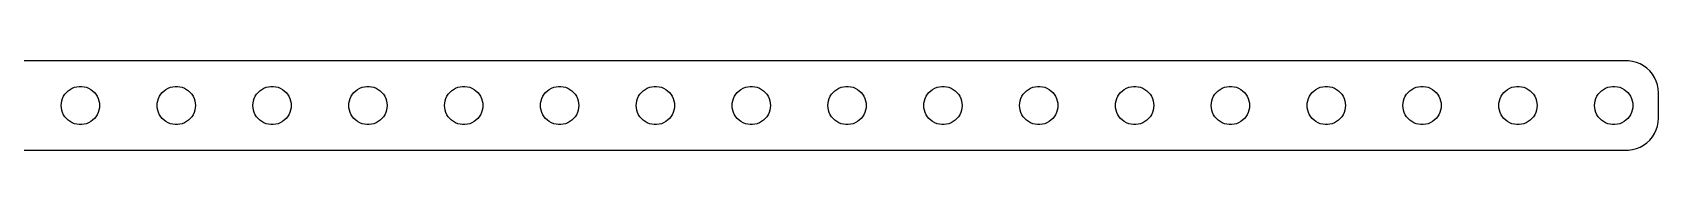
# Model space of a CAD drawing. Header units: metres. Extents: x -127 to 127, y 21 to 27.
# Drawn here: x 0 to 127.2, y 20.5 to 27.5 of the extents above; entities that cross this region are included whole.
import ezdxf

# ---------------------------------------------------------------- set-up
doc = ezdxf.new("R2010")
doc.units = ezdxf.units.M

msp = doc.modelspace()

# ---------------------------------------------------------------- linework, layer by layer
for p, q in [((124.907, 27.4951), (-124.907, 27.4951)), ((125.218, 27.4557), (124.907, 27.4951)), ((125.523, 27.3776), (125.218, 27.4557)), ((125.814, 27.2621), (125.523, 27.3776)), ((126.09, 27.1108), (125.814, 27.2621)), ((126.344, 26.9263), (126.09, 27.1108)), ((126.572, 26.7114), (126.344, 26.9263)), ((3.28647, 25.4266), (3.46892, 25.4734)), ((3.46892, 25.4734), (3.65581, 25.497)), ((3.65581, 25.497), (3.84418, 25.497)), ((3.84418, 25.497), (4.03107, 25.4734)), ((4.03107, 25.4734), (4.21352, 25.4266)), ((10.7865, 25.4266), (10.9689, 25.4734)), ((10.9689, 25.4734), (11.1558, 25.497)), ((11.1558, 25.497), (11.3442, 25.497)), ((11.3442, 25.497), (11.5311, 25.4734)), ((11.5311, 25.4734), (11.7135, 25.4266)), ((18.2865, 25.4266), (18.4689, 25.4734)), ((18.4689, 25.4734), (18.6558, 25.497)), ((18.6558, 25.497), (18.8442, 25.497)), ((18.8442, 25.497), (19.0311, 25.4734)), ((19.0311, 25.4734), (19.2135, 25.4266)), ((25.7865, 25.4266), (25.9689, 25.4734)), ((25.9689, 25.4734), (26.1558, 25.497)), ((26.1558, 25.497), (26.3442, 25.497)), ((26.3442, 25.497), (26.5311, 25.4734)), ((26.5311, 25.4734), (26.7135, 25.4266)), ((33.2865, 25.4266), (33.4689, 25.4734)), ((33.4689, 25.4734), (33.6558, 25.497)), ((33.6558, 25.497), (33.8442, 25.497)), ((33.8442, 25.497), (34.0311, 25.4734)), ((34.0311, 25.4734), (34.2135, 25.4266)), ((40.7865, 25.4266), (40.9689, 25.4734)), ((40.9689, 25.4734), (41.1558, 25.497)), ((41.1558, 25.497), (41.3442, 25.497)), ((41.3442, 25.497), (41.5311, 25.4734)), ((41.5311, 25.4734), (41.7135, 25.4266)), ((48.2865, 25.4266), (48.4689, 25.4734)), ((48.4689, 25.4734), (48.6558, 25.497)), ((48.6558, 25.497), (48.8442, 25.497)), ((48.8442, 25.497), (49.0311, 25.4734)), ((49.0311, 25.4734), (49.2135, 25.4266)), ((55.7865, 25.4266), (55.9689, 25.4734)), ((55.9689, 25.4734), (56.1558, 25.497)), ((56.1558, 25.497), (56.3442, 25.497)), ((56.3442, 25.497), (56.5311, 25.4734)), ((56.5311, 25.4734), (56.7135, 25.4266)), ((63.2865, 25.4266), (63.4689, 25.4734)), ((63.4689, 25.4734), (63.6558, 25.497)), ((63.6558, 25.497), (63.8442, 25.497)), ((63.8442, 25.497), (64.0311, 25.4734)), ((64.0311, 25.4734), (64.2135, 25.4266)), ((70.7865, 25.4266), (70.9689, 25.4734)), ((70.9689, 25.4734), (71.1558, 25.497)), ((71.1558, 25.497), (71.3442, 25.497)), ((71.3442, 25.497), (71.5311, 25.4734)), ((71.5311, 25.4734), (71.7135, 25.4266)), ((78.2865, 25.4266), (78.4689, 25.4734)), ((78.4689, 25.4734), (78.6558, 25.497)), ((78.6558, 25.497), (78.8442, 25.497)), ((78.8442, 25.497), (79.0311, 25.4734)), ((79.0311, 25.4734), (79.2135, 25.4266)), ((85.7865, 25.4266), (85.9689, 25.4734)), ((85.9689, 25.4734), (86.1558, 25.497)), ((86.1558, 25.497), (86.3442, 25.497)), ((86.3442, 25.497), (86.5311, 25.4734)), ((86.5311, 25.4734), (86.7135, 25.4266)), ((93.2865, 25.4266), (93.4689, 25.4734)), ((93.4689, 25.4734), (93.6558, 25.497)), ((93.6558, 25.497), (93.8442, 25.497)), ((93.8442, 25.497), (94.0311, 25.4734)), ((94.0311, 25.4734), (94.2135, 25.4266)), ((100.786, 25.4266), (100.969, 25.4734)), ((100.969, 25.4734), (101.156, 25.497)), ((101.156, 25.497), (101.344, 25.497)), ((101.344, 25.497), (101.531, 25.4734)), ((101.531, 25.4734), (101.714, 25.4266)), ((108.286, 25.4266), (108.469, 25.4734)), ((108.469, 25.4734), (108.656, 25.497)), ((108.656, 25.497), (108.844, 25.497)), ((108.844, 25.497), (109.031, 25.4734)), ((109.031, 25.4734), (109.214, 25.4266)), ((115.786, 25.4266), (115.969, 25.4734)), ((115.969, 25.4734), (116.156, 25.497)), ((116.156, 25.497), (116.344, 25.497)), ((116.344, 25.497), (116.531, 25.4734)), ((116.531, 25.4734), (116.714, 25.4266)), ((123.286, 25.4266), (123.469, 25.4734)), ((123.469, 25.4734), (123.656, 25.497)), ((123.656, 25.497), (123.844, 25.497)), ((123.844, 25.497), (124.031, 25.4734)), ((124.031, 25.4734), (124.214, 25.4266)), ((126.773, 26.4695), (126.572, 26.7114)), ((126.941, 26.2044), (126.773, 26.4695)), ((127.074, 25.9203), (126.941, 26.2044)), ((127.171, 25.6217), (127.074, 25.9203)), ((127.23, 25.3133), (127.171, 25.6217)), ((2.25, 24), (2.26183, 24.188)), ((2.26183, 24.188), (2.29712, 24.373)), ((2.29712, 24.373), (2.35533, 24.5522)), ((2.35533, 24.5522), (2.43553, 24.7226)), ((2.43553, 24.7226), (2.53647, 24.8817)), ((2.53647, 24.8817), (2.65654, 25.0268)), ((2.65654, 25.0268), (2.79385, 25.1558)), ((2.79385, 25.1558), (2.94626, 25.2665)), ((2.94626, 25.2665), (3.11133, 25.3572)), ((3.11133, 25.3572), (3.28647, 25.4266)), ((4.21352, 25.4266), (4.38866, 25.3572)), ((4.38866, 25.3572), (4.55373, 25.2665)), ((4.55373, 25.2665), (4.70613, 25.1558)), ((4.70613, 25.1558), (4.84344, 25.0268)), ((4.84344, 25.0268), (4.96352, 24.8817)), ((4.96352, 24.8817), (5.06445, 24.7226)), ((5.06445, 24.7226), (5.14465, 24.5522)), ((5.14465, 24.5522), (5.20287, 24.373)), ((5.20287, 24.373), (5.23816, 24.188)), ((5.23816, 24.188), (5.25, 24)), ((9.75, 24), (9.76183, 24.188)), ((9.76183, 24.188), (9.79712, 24.373)), ((9.79712, 24.373), (9.85533, 24.5522)), ((9.85533, 24.5522), (9.93553, 24.7226)), ((9.93553, 24.7226), (10.0365, 24.8817)), ((10.0365, 24.8817), (10.1565, 25.0268)), ((10.1565, 25.0268), (10.2939, 25.1558)), ((10.2939, 25.1558), (10.4463, 25.2665)), ((10.4463, 25.2665), (10.6113, 25.3572)), ((10.6113, 25.3572), (10.7865, 25.4266)), ((11.7135, 25.4266), (11.8887, 25.3572)), ((11.8887, 25.3572), (12.0537, 25.2665)), ((12.0537, 25.2665), (12.2061, 25.1558)), ((12.2061, 25.1558), (12.3434, 25.0268)), ((12.3434, 25.0268), (12.4635, 24.8817)), ((12.4635, 24.8817), (12.5645, 24.7226)), ((12.5645, 24.7226), (12.6447, 24.5522)), ((12.6447, 24.5522), (12.7029, 24.373)), ((12.7029, 24.373), (12.7382, 24.188)), ((12.7382, 24.188), (12.75, 24)), ((17.25, 24), (17.2618, 24.188)), ((17.2618, 24.188), (17.2971, 24.373)), ((17.2971, 24.373), (17.3553, 24.5522)), ((17.3553, 24.5522), (17.4355, 24.7226)), ((17.4355, 24.7226), (17.5365, 24.8817)), ((17.5365, 24.8817), (17.6565, 25.0268)), ((17.6565, 25.0268), (17.7939, 25.1558)), ((17.7939, 25.1558), (17.9463, 25.2665)), ((17.9463, 25.2665), (18.1113, 25.3572)), ((18.1113, 25.3572), (18.2865, 25.4266)), ((19.2135, 25.4266), (19.3887, 25.3572)), ((19.3887, 25.3572), (19.5537, 25.2665)), ((19.5537, 25.2665), (19.7061, 25.1558)), ((19.7061, 25.1558), (19.8434, 25.0268)), ((19.8434, 25.0268), (19.9635, 24.8817)), ((19.9635, 24.8817), (20.0645, 24.7226)), ((20.0645, 24.7226), (20.1447, 24.5522)), ((20.1447, 24.5522), (20.2029, 24.373)), ((20.2029, 24.373), (20.2382, 24.188)), ((20.2382, 24.188), (20.25, 24)), ((24.75, 24), (24.7618, 24.188)), ((24.7618, 24.188), (24.7971, 24.373)), ((24.7971, 24.373), (24.8553, 24.5522)), ((24.8553, 24.5522), (24.9355, 24.7226)), ((24.9355, 24.7226), (25.0365, 24.8817)), ((25.0365, 24.8817), (25.1565, 25.0268)), ((25.1565, 25.0268), (25.2939, 25.1558)), ((25.2939, 25.1558), (25.4463, 25.2665)), ((25.4463, 25.2665), (25.6113, 25.3572)), ((25.6113, 25.3572), (25.7865, 25.4266)), ((26.7135, 25.4266), (26.8887, 25.3572)), ((26.8887, 25.3572), (27.0537, 25.2665)), ((27.0537, 25.2665), (27.2061, 25.1558)), ((27.2061, 25.1558), (27.3434, 25.0268)), ((27.3434, 25.0268), (27.4635, 24.8817)), ((27.4635, 24.8817), (27.5645, 24.7226)), ((27.5645, 24.7226), (27.6447, 24.5522)), ((27.6447, 24.5522), (27.7029, 24.373)), ((27.7029, 24.373), (27.7382, 24.188)), ((27.7382, 24.188), (27.75, 24)), ((32.25, 24), (32.2618, 24.188)), ((32.2618, 24.188), (32.2971, 24.373)), ((32.2971, 24.373), (32.3553, 24.5522)), ((32.3553, 24.5522), (32.4355, 24.7226)), ((32.4355, 24.7226), (32.5365, 24.8817)), ((32.5365, 24.8817), (32.6565, 25.0268)), ((32.6565, 25.0268), (32.7939, 25.1558)), ((32.7939, 25.1558), (32.9463, 25.2665)), ((32.9463, 25.2665), (33.1113, 25.3572)), ((33.1113, 25.3572), (33.2865, 25.4266)), ((34.2135, 25.4266), (34.3887, 25.3572)), ((34.3887, 25.3572), (34.5537, 25.2665)), ((34.5537, 25.2665), (34.7061, 25.1558)), ((34.7061, 25.1558), (34.8434, 25.0268)), ((34.8434, 25.0268), (34.9635, 24.8817)), ((34.9635, 24.8817), (35.0645, 24.7226)), ((35.0645, 24.7226), (35.1447, 24.5522)), ((35.1447, 24.5522), (35.2029, 24.373)), ((35.2029, 24.373), (35.2382, 24.188)), ((35.2382, 24.188), (35.25, 24)), ((39.75, 24), (39.7618, 24.188)), ((39.7618, 24.188), (39.7971, 24.373)), ((39.7971, 24.373), (39.8553, 24.5522)), ((39.8553, 24.5522), (39.9355, 24.7226)), ((39.9355, 24.7226), (40.0365, 24.8817)), ((40.0365, 24.8817), (40.1565, 25.0268)), ((40.1565, 25.0268), (40.2939, 25.1558)), ((40.2939, 25.1558), (40.4463, 25.2665)), ((40.4463, 25.2665), (40.6113, 25.3572)), ((40.6113, 25.3572), (40.7865, 25.4266)), ((41.7135, 25.4266), (41.8887, 25.3572)), ((41.8887, 25.3572), (42.0537, 25.2665)), ((42.0537, 25.2665), (42.2061, 25.1558)), ((42.2061, 25.1558), (42.3434, 25.0268)), ((42.3434, 25.0268), (42.4635, 24.8817)), ((42.4635, 24.8817), (42.5645, 24.7226)), ((42.5645, 24.7226), (42.6447, 24.5522)), ((42.6447, 24.5522), (42.7029, 24.373)), ((42.7029, 24.373), (42.7382, 24.188)), ((42.7382, 24.188), (42.75, 24)), ((47.25, 24), (47.2618, 24.188)), ((47.2618, 24.188), (47.2971, 24.373)), ((47.2971, 24.373), (47.3553, 24.5522)), ((47.3553, 24.5522), (47.4355, 24.7226)), ((47.4355, 24.7226), (47.5365, 24.8817)), ((47.5365, 24.8817), (47.6565, 25.0268)), ((47.6565, 25.0268), (47.7939, 25.1558)), ((47.7939, 25.1558), (47.9463, 25.2665)), ((47.9463, 25.2665), (48.1113, 25.3572)), ((48.1113, 25.3572), (48.2865, 25.4266)), ((49.2135, 25.4266), (49.3887, 25.3572)), ((49.3887, 25.3572), (49.5537, 25.2665)), ((49.5537, 25.2665), (49.7061, 25.1558)), ((49.7061, 25.1558), (49.8434, 25.0268)), ((49.8434, 25.0268), (49.9635, 24.8817)), ((49.9635, 24.8817), (50.0645, 24.7226)), ((50.0645, 24.7226), (50.1447, 24.5522)), ((50.1447, 24.5522), (50.2029, 24.373)), ((50.2029, 24.373), (50.2382, 24.188)), ((50.2382, 24.188), (50.25, 24)), ((54.75, 24), (54.7618, 24.188)), ((54.7618, 24.188), (54.7971, 24.373)), ((54.7971, 24.373), (54.8553, 24.5522)), ((54.8553, 24.5522), (54.9355, 24.7226)), ((54.9355, 24.7226), (55.0365, 24.8817)), ((55.0365, 24.8817), (55.1565, 25.0268)), ((55.1565, 25.0268), (55.2939, 25.1558)), ((55.2939, 25.1558), (55.4463, 25.2665)), ((55.4463, 25.2665), (55.6113, 25.3572)), ((55.6113, 25.3572), (55.7865, 25.4266)), ((56.7135, 25.4266), (56.8887, 25.3572)), ((56.8887, 25.3572), (57.0537, 25.2665)), ((57.0537, 25.2665), (57.2061, 25.1558)), ((57.2061, 25.1558), (57.3434, 25.0268)), ((57.3434, 25.0268), (57.4635, 24.8817)), ((57.4635, 24.8817), (57.5645, 24.7226)), ((57.5645, 24.7226), (57.6447, 24.5522)), ((57.6447, 24.5522), (57.7029, 24.373)), ((57.7029, 24.373), (57.7382, 24.188)), ((57.7382, 24.188), (57.75, 24)), ((62.25, 24), (62.2618, 24.188)), ((62.2618, 24.188), (62.2971, 24.373)), ((62.2971, 24.373), (62.3553, 24.5522)), ((62.3553, 24.5522), (62.4355, 24.7226)), ((62.4355, 24.7226), (62.5365, 24.8817)), ((62.5365, 24.8817), (62.6565, 25.0268)), ((62.6565, 25.0268), (62.7939, 25.1558)), ((62.7939, 25.1558), (62.9463, 25.2665)), ((62.9463, 25.2665), (63.1113, 25.3572)), ((63.1113, 25.3572), (63.2865, 25.4266)), ((64.2135, 25.4266), (64.3887, 25.3572)), ((64.3887, 25.3572), (64.5537, 25.2665)), ((64.5537, 25.2665), (64.7061, 25.1558)), ((64.7061, 25.1558), (64.8434, 25.0268)), ((64.8434, 25.0268), (64.9635, 24.8817)), ((64.9635, 24.8817), (65.0645, 24.7226)), ((65.0645, 24.7226), (65.1447, 24.5522)), ((65.1447, 24.5522), (65.2029, 24.373)), ((65.2029, 24.373), (65.2382, 24.188)), ((65.2382, 24.188), (65.25, 24)), ((69.75, 24), (69.7618, 24.188)), ((69.7618, 24.188), (69.7971, 24.373)), ((69.7971, 24.373), (69.8553, 24.5522)), ((69.8553, 24.5522), (69.9355, 24.7226)), ((69.9355, 24.7226), (70.0365, 24.8817)), ((70.0365, 24.8817), (70.1565, 25.0268)), ((70.1565, 25.0268), (70.2939, 25.1558)), ((70.2939, 25.1558), (70.4463, 25.2665)), ((70.4463, 25.2665), (70.6113, 25.3572)), ((70.6113, 25.3572), (70.7865, 25.4266)), ((71.7135, 25.4266), (71.8887, 25.3572)), ((71.8887, 25.3572), (72.0537, 25.2665)), ((72.0537, 25.2665), (72.2061, 25.1558)), ((72.2061, 25.1558), (72.3434, 25.0268)), ((72.3434, 25.0268), (72.4635, 24.8817)), ((72.4635, 24.8817), (72.5645, 24.7226)), ((72.5645, 24.7226), (72.6447, 24.5522)), ((72.6447, 24.5522), (72.7029, 24.373)), ((72.7029, 24.373), (72.7382, 24.188)), ((72.7382, 24.188), (72.75, 24)), ((77.25, 24), (77.2618, 24.188)), ((77.2618, 24.188), (77.2971, 24.373)), ((77.2971, 24.373), (77.3553, 24.5522)), ((77.3553, 24.5522), (77.4355, 24.7226)), ((77.4355, 24.7226), (77.5365, 24.8817)), ((77.5365, 24.8817), (77.6565, 25.0268)), ((77.6565, 25.0268), (77.7939, 25.1558)), ((77.7939, 25.1558), (77.9463, 25.2665)), ((77.9463, 25.2665), (78.1113, 25.3572)), ((78.1113, 25.3572), (78.2865, 25.4266)), ((79.2135, 25.4266), (79.3887, 25.3572)), ((79.3887, 25.3572), (79.5537, 25.2665)), ((79.5537, 25.2665), (79.7061, 25.1558)), ((79.7061, 25.1558), (79.8434, 25.0268)), ((79.8434, 25.0268), (79.9635, 24.8817)), ((79.9635, 24.8817), (80.0645, 24.7226)), ((80.0645, 24.7226), (80.1447, 24.5522)), ((80.1447, 24.5522), (80.2029, 24.373)), ((80.2029, 24.373), (80.2382, 24.188)), ((80.2382, 24.188), (80.25, 24)), ((84.75, 24), (84.7618, 24.188)), ((84.7618, 24.188), (84.7971, 24.373)), ((84.7971, 24.373), (84.8553, 24.5522)), ((84.8553, 24.5522), (84.9355, 24.7226)), ((84.9355, 24.7226), (85.0365, 24.8817)), ((85.0365, 24.8817), (85.1565, 25.0268)), ((85.1565, 25.0268), (85.2939, 25.1558)), ((85.2939, 25.1558), (85.4463, 25.2665)), ((85.4463, 25.2665), (85.6113, 25.3572)), ((85.6113, 25.3572), (85.7865, 25.4266)), ((86.7135, 25.4266), (86.8887, 25.3572)), ((86.8887, 25.3572), (87.0537, 25.2665)), ((87.0537, 25.2665), (87.2061, 25.1558)), ((87.2061, 25.1558), (87.3434, 25.0268)), ((87.3434, 25.0268), (87.4635, 24.8817)), ((87.4635, 24.8817), (87.5645, 24.7226)), ((87.5645, 24.7226), (87.6447, 24.5522)), ((87.6447, 24.5522), (87.7029, 24.373)), ((87.7029, 24.373), (87.7382, 24.188)), ((87.7382, 24.188), (87.75, 24)), ((92.25, 24), (92.2618, 24.188)), ((92.2618, 24.188), (92.2971, 24.373)), ((92.2971, 24.373), (92.3553, 24.5522)), ((92.3553, 24.5522), (92.4355, 24.7226)), ((92.4355, 24.7226), (92.5365, 24.8817)), ((92.5365, 24.8817), (92.6565, 25.0268)), ((92.6565, 25.0268), (92.7939, 25.1558)), ((92.7939, 25.1558), (92.9463, 25.2665)), ((92.9463, 25.2665), (93.1113, 25.3572)), ((93.1113, 25.3572), (93.2865, 25.4266)), ((94.2135, 25.4266), (94.3887, 25.3572)), ((94.3887, 25.3572), (94.5537, 25.2665)), ((94.5537, 25.2665), (94.7061, 25.1558)), ((94.7061, 25.1558), (94.8434, 25.0268)), ((94.8434, 25.0268), (94.9635, 24.8817)), ((94.9635, 24.8817), (95.0645, 24.7226)), ((95.0645, 24.7226), (95.1447, 24.5522)), ((95.1447, 24.5522), (95.2029, 24.373)), ((95.2029, 24.373), (95.2382, 24.188)), ((95.2382, 24.188), (95.25, 24)), ((99.75, 24), (99.7618, 24.188)), ((99.7618, 24.188), (99.7971, 24.373)), ((99.7971, 24.373), (99.8553, 24.5522)), ((99.8553, 24.5522), (99.9355, 24.7226)), ((99.9355, 24.7226), (100.036, 24.8817)), ((100.036, 24.8817), (100.157, 25.0268)), ((100.157, 25.0268), (100.294, 25.1558)), ((100.294, 25.1558), (100.446, 25.2665)), ((100.446, 25.2665), (100.611, 25.3572)), ((100.611, 25.3572), (100.786, 25.4266)), ((101.714, 25.4266), (101.889, 25.3572)), ((101.889, 25.3572), (102.054, 25.2665)), ((102.054, 25.2665), (102.206, 25.1558)), ((102.206, 25.1558), (102.343, 25.0268)), ((102.343, 25.0268), (102.464, 24.8817)), ((102.464, 24.8817), (102.564, 24.7226)), ((102.564, 24.7226), (102.645, 24.5522)), ((102.645, 24.5522), (102.703, 24.373)), ((102.703, 24.373), (102.738, 24.188)), ((102.738, 24.188), (102.75, 24)), ((107.25, 24), (107.262, 24.188)), ((107.262, 24.188), (107.297, 24.373)), ((107.297, 24.373), (107.355, 24.5522)), ((107.355, 24.5522), (107.436, 24.7226)), ((107.436, 24.7226), (107.536, 24.8817)), ((107.536, 24.8817), (107.657, 25.0268)), ((107.657, 25.0268), (107.794, 25.1558)), ((107.794, 25.1558), (107.946, 25.2665)), ((107.946, 25.2665), (108.111, 25.3572)), ((108.111, 25.3572), (108.286, 25.4266)), ((109.214, 25.4266), (109.389, 25.3572)), ((109.389, 25.3572), (109.554, 25.2665)), ((109.554, 25.2665), (109.706, 25.1558)), ((109.706, 25.1558), (109.843, 25.0268)), ((109.843, 25.0268), (109.964, 24.8817)), ((109.964, 24.8817), (110.064, 24.7226)), ((110.064, 24.7226), (110.145, 24.5522)), ((110.145, 24.5522), (110.203, 24.373)), ((110.203, 24.373), (110.238, 24.188)), ((110.238, 24.188), (110.25, 24)), ((114.75, 24), (114.762, 24.188)), ((114.762, 24.188), (114.797, 24.373)), ((114.797, 24.373), (114.855, 24.5522)), ((114.855, 24.5522), (114.936, 24.7226)), ((114.936, 24.7226), (115.036, 24.8817)), ((115.036, 24.8817), (115.157, 25.0268)), ((115.157, 25.0268), (115.294, 25.1558)), ((115.294, 25.1558), (115.446, 25.2665)), ((115.446, 25.2665), (115.611, 25.3572)), ((115.611, 25.3572), (115.786, 25.4266)), ((116.714, 25.4266), (116.889, 25.3572)), ((116.889, 25.3572), (117.054, 25.2665)), ((117.054, 25.2665), (117.206, 25.1558)), ((117.206, 25.1558), (117.343, 25.0268)), ((117.343, 25.0268), (117.464, 24.8817)), ((117.464, 24.8817), (117.564, 24.7226)), ((117.564, 24.7226), (117.645, 24.5522)), ((117.645, 24.5522), (117.703, 24.373)), ((117.703, 24.373), (117.738, 24.188)), ((117.738, 24.188), (117.75, 24)), ((122.25, 24), (122.262, 24.188)), ((122.262, 24.188), (122.297, 24.373)), ((122.297, 24.373), (122.355, 24.5522)), ((122.355, 24.5522), (122.436, 24.7226)), ((122.436, 24.7226), (122.536, 24.8817)), ((122.536, 24.8817), (122.657, 25.0268)), ((122.657, 25.0268), (122.794, 25.1558)), ((122.794, 25.1558), (122.946, 25.2665)), ((122.946, 25.2665), (123.111, 25.3572)), ((123.111, 25.3572), (123.286, 25.4266)), ((124.214, 25.4266), (124.389, 25.3572)), ((124.389, 25.3572), (124.554, 25.2665)), ((124.554, 25.2665), (124.706, 25.1558)), ((124.706, 25.1558), (124.843, 25.0268)), ((124.843, 25.0268), (124.964, 24.8817)), ((124.964, 24.8817), (125.064, 24.7226)), ((125.064, 24.7226), (125.145, 24.5522)), ((125.145, 24.5522), (125.203, 24.373)), ((125.203, 24.373), (125.238, 24.188)), ((125.238, 24.188), (125.25, 24)), ((127.25, 25), (127.23, 25.3133)), ((127.25, 23), (127.25, 25)), ((2.26183, 23.812), (2.25, 24)), ((2.29712, 23.627), (2.26183, 23.812)), ((2.35533, 23.4478), (2.29712, 23.627)), ((2.43553, 23.2774), (2.35533, 23.4478)), ((2.53647, 23.1183), (2.43553, 23.2774)), ((2.65654, 22.9732), (2.53647, 23.1183)), ((2.79385, 22.8442), (2.65654, 22.9732)), ((4.84344, 22.9732), (4.70613, 22.8442)), ((4.96352, 23.1183), (4.84344, 22.9732)), ((5.06445, 23.2774), (4.96352, 23.1183)), ((5.14465, 23.4478), (5.06445, 23.2774)), ((5.20287, 23.627), (5.14465, 23.4478)), ((5.23816, 23.812), (5.20287, 23.627)), ((5.25, 24), (5.23816, 23.812)), ((9.76183, 23.812), (9.75, 24)), ((9.79712, 23.627), (9.76183, 23.812)), ((9.85533, 23.4478), (9.79712, 23.627)), ((9.93553, 23.2774), (9.85533, 23.4478)), ((10.0365, 23.1183), (9.93553, 23.2774)), ((10.1565, 22.9732), (10.0365, 23.1183)), ((10.2939, 22.8442), (10.1565, 22.9732)), ((12.3434, 22.9732), (12.2061, 22.8442)), ((12.4635, 23.1183), (12.3434, 22.9732)), ((12.5645, 23.2774), (12.4635, 23.1183)), ((12.6447, 23.4478), (12.5645, 23.2774)), ((12.7029, 23.627), (12.6447, 23.4478)), ((12.7382, 23.812), (12.7029, 23.627)), ((12.75, 24), (12.7382, 23.812)), ((17.2618, 23.812), (17.25, 24)), ((17.2971, 23.627), (17.2618, 23.812)), ((17.3553, 23.4478), (17.2971, 23.627)), ((17.4355, 23.2774), (17.3553, 23.4478)), ((17.5365, 23.1183), (17.4355, 23.2774)), ((17.6565, 22.9732), (17.5365, 23.1183)), ((17.7939, 22.8442), (17.6565, 22.9732)), ((19.8434, 22.9732), (19.7061, 22.8442)), ((19.9635, 23.1183), (19.8434, 22.9732)), ((20.0645, 23.2774), (19.9635, 23.1183)), ((20.1447, 23.4478), (20.0645, 23.2774)), ((20.2029, 23.627), (20.1447, 23.4478)), ((20.2382, 23.812), (20.2029, 23.627)), ((20.25, 24), (20.2382, 23.812)), ((24.7618, 23.812), (24.75, 24)), ((24.7971, 23.627), (24.7618, 23.812)), ((24.8553, 23.4478), (24.7971, 23.627)), ((24.9355, 23.2774), (24.8553, 23.4478)), ((25.0365, 23.1183), (24.9355, 23.2774)), ((25.1565, 22.9732), (25.0365, 23.1183)), ((25.2939, 22.8442), (25.1565, 22.9732)), ((27.3434, 22.9732), (27.2061, 22.8442)), ((27.4635, 23.1183), (27.3434, 22.9732)), ((27.5645, 23.2774), (27.4635, 23.1183)), ((27.6447, 23.4478), (27.5645, 23.2774)), ((27.7029, 23.627), (27.6447, 23.4478)), ((27.7382, 23.812), (27.7029, 23.627)), ((27.75, 24), (27.7382, 23.812)), ((32.2618, 23.812), (32.25, 24)), ((32.2971, 23.627), (32.2618, 23.812)), ((32.3553, 23.4478), (32.2971, 23.627)), ((32.4355, 23.2774), (32.3553, 23.4478)), ((32.5365, 23.1183), (32.4355, 23.2774)), ((32.6565, 22.9732), (32.5365, 23.1183)), ((32.7939, 22.8442), (32.6565, 22.9732)), ((34.8434, 22.9732), (34.7061, 22.8442)), ((34.9635, 23.1183), (34.8434, 22.9732)), ((35.0645, 23.2774), (34.9635, 23.1183)), ((35.1447, 23.4478), (35.0645, 23.2774)), ((35.2029, 23.627), (35.1447, 23.4478)), ((35.2382, 23.812), (35.2029, 23.627)), ((35.25, 24), (35.2382, 23.812)), ((39.7618, 23.812), (39.75, 24)), ((39.7971, 23.627), (39.7618, 23.812)), ((39.8553, 23.4478), (39.7971, 23.627)), ((39.9355, 23.2774), (39.8553, 23.4478)), ((40.0365, 23.1183), (39.9355, 23.2774)), ((40.1565, 22.9732), (40.0365, 23.1183)), ((40.2939, 22.8442), (40.1565, 22.9732)), ((42.3434, 22.9732), (42.2061, 22.8442)), ((42.4635, 23.1183), (42.3434, 22.9732)), ((42.5645, 23.2774), (42.4635, 23.1183)), ((42.6447, 23.4478), (42.5645, 23.2774)), ((42.7029, 23.627), (42.6447, 23.4478)), ((42.7382, 23.812), (42.7029, 23.627)), ((42.75, 24), (42.7382, 23.812)), ((47.2618, 23.812), (47.25, 24)), ((47.2971, 23.627), (47.2618, 23.812)), ((47.3553, 23.4478), (47.2971, 23.627)), ((47.4355, 23.2774), (47.3553, 23.4478)), ((47.5365, 23.1183), (47.4355, 23.2774)), ((47.6565, 22.9732), (47.5365, 23.1183)), ((47.7939, 22.8442), (47.6565, 22.9732)), ((49.8434, 22.9732), (49.7061, 22.8442)), ((49.9635, 23.1183), (49.8434, 22.9732)), ((50.0645, 23.2774), (49.9635, 23.1183)), ((50.1447, 23.4478), (50.0645, 23.2774)), ((50.2029, 23.627), (50.1447, 23.4478)), ((50.2382, 23.812), (50.2029, 23.627)), ((50.25, 24), (50.2382, 23.812)), ((54.7618, 23.812), (54.75, 24)), ((54.7971, 23.627), (54.7618, 23.812)), ((54.8553, 23.4478), (54.7971, 23.627)), ((54.9355, 23.2774), (54.8553, 23.4478)), ((55.0365, 23.1183), (54.9355, 23.2774)), ((55.1565, 22.9732), (55.0365, 23.1183)), ((55.2939, 22.8442), (55.1565, 22.9732)), ((57.3434, 22.9732), (57.2061, 22.8442)), ((57.4635, 23.1183), (57.3434, 22.9732)), ((57.5645, 23.2774), (57.4635, 23.1183)), ((57.6447, 23.4478), (57.5645, 23.2774)), ((57.7029, 23.627), (57.6447, 23.4478)), ((57.7382, 23.812), (57.7029, 23.627)), ((57.75, 24), (57.7382, 23.812)), ((62.2618, 23.812), (62.25, 24)), ((62.2971, 23.627), (62.2618, 23.812)), ((62.3553, 23.4478), (62.2971, 23.627)), ((62.4355, 23.2774), (62.3553, 23.4478)), ((62.5365, 23.1183), (62.4355, 23.2774)), ((62.6565, 22.9732), (62.5365, 23.1183)), ((62.7939, 22.8442), (62.6565, 22.9732)), ((64.8434, 22.9732), (64.7061, 22.8442)), ((64.9635, 23.1183), (64.8434, 22.9732)), ((65.0645, 23.2774), (64.9635, 23.1183)), ((65.1447, 23.4478), (65.0645, 23.2774)), ((65.2029, 23.627), (65.1447, 23.4478)), ((65.2382, 23.812), (65.2029, 23.627)), ((65.25, 24), (65.2382, 23.812)), ((69.7618, 23.812), (69.75, 24)), ((69.7971, 23.627), (69.7618, 23.812)), ((69.8553, 23.4478), (69.7971, 23.627)), ((69.9355, 23.2774), (69.8553, 23.4478)), ((70.0365, 23.1183), (69.9355, 23.2774)), ((70.1565, 22.9732), (70.0365, 23.1183)), ((70.2939, 22.8442), (70.1565, 22.9732)), ((72.3434, 22.9732), (72.2061, 22.8442)), ((72.4635, 23.1183), (72.3434, 22.9732)), ((72.5645, 23.2774), (72.4635, 23.1183)), ((72.6447, 23.4478), (72.5645, 23.2774)), ((72.7029, 23.627), (72.6447, 23.4478)), ((72.7382, 23.812), (72.7029, 23.627)), ((72.75, 24), (72.7382, 23.812)), ((77.2618, 23.812), (77.25, 24)), ((77.2971, 23.627), (77.2618, 23.812)), ((77.3553, 23.4478), (77.2971, 23.627)), ((77.4355, 23.2774), (77.3553, 23.4478)), ((77.5365, 23.1183), (77.4355, 23.2774)), ((77.6565, 22.9732), (77.5365, 23.1183)), ((77.7939, 22.8442), (77.6565, 22.9732)), ((79.8434, 22.9732), (79.7061, 22.8442)), ((79.9635, 23.1183), (79.8434, 22.9732)), ((80.0645, 23.2774), (79.9635, 23.1183)), ((80.1447, 23.4478), (80.0645, 23.2774)), ((80.2029, 23.627), (80.1447, 23.4478)), ((80.2382, 23.812), (80.2029, 23.627)), ((80.25, 24), (80.2382, 23.812)), ((84.7618, 23.812), (84.75, 24)), ((84.7971, 23.627), (84.7618, 23.812)), ((84.8553, 23.4478), (84.7971, 23.627)), ((84.9355, 23.2774), (84.8553, 23.4478)), ((85.0365, 23.1183), (84.9355, 23.2774)), ((85.1565, 22.9732), (85.0365, 23.1183)), ((85.2939, 22.8442), (85.1565, 22.9732)), ((87.3434, 22.9732), (87.2061, 22.8442)), ((87.4635, 23.1183), (87.3434, 22.9732)), ((87.5645, 23.2774), (87.4635, 23.1183)), ((87.6447, 23.4478), (87.5645, 23.2774)), ((87.7029, 23.627), (87.6447, 23.4478)), ((87.7382, 23.812), (87.7029, 23.627)), ((87.75, 24), (87.7382, 23.812)), ((92.2618, 23.812), (92.25, 24)), ((92.2971, 23.627), (92.2618, 23.812)), ((92.3553, 23.4478), (92.2971, 23.627)), ((92.4355, 23.2774), (92.3553, 23.4478)), ((92.5365, 23.1183), (92.4355, 23.2774)), ((92.6565, 22.9732), (92.5365, 23.1183)), ((92.7939, 22.8442), (92.6565, 22.9732)), ((94.8434, 22.9732), (94.7061, 22.8442)), ((94.9635, 23.1183), (94.8434, 22.9732)), ((95.0645, 23.2774), (94.9635, 23.1183)), ((95.1447, 23.4478), (95.0645, 23.2774)), ((95.2029, 23.627), (95.1447, 23.4478)), ((95.2382, 23.812), (95.2029, 23.627)), ((95.25, 24), (95.2382, 23.812)), ((99.7618, 23.812), (99.75, 24)), ((99.7971, 23.627), (99.7618, 23.812)), ((99.8553, 23.4478), (99.7971, 23.627)), ((99.9355, 23.2774), (99.8553, 23.4478)), ((100.036, 23.1183), (99.9355, 23.2774)), ((100.157, 22.9732), (100.036, 23.1183)), ((100.294, 22.8442), (100.157, 22.9732)), ((102.343, 22.9732), (102.206, 22.8442)), ((102.464, 23.1183), (102.343, 22.9732)), ((102.564, 23.2774), (102.464, 23.1183)), ((102.645, 23.4478), (102.564, 23.2774)), ((102.703, 23.627), (102.645, 23.4478)), ((102.738, 23.812), (102.703, 23.627)), ((102.75, 24), (102.738, 23.812)), ((107.262, 23.812), (107.25, 24)), ((107.297, 23.627), (107.262, 23.812)), ((107.355, 23.4478), (107.297, 23.627)), ((107.436, 23.2774), (107.355, 23.4478)), ((107.536, 23.1183), (107.436, 23.2774)), ((107.657, 22.9732), (107.536, 23.1183)), ((107.794, 22.8442), (107.657, 22.9732)), ((109.843, 22.9732), (109.706, 22.8442)), ((109.964, 23.1183), (109.843, 22.9732)), ((110.064, 23.2774), (109.964, 23.1183)), ((110.145, 23.4478), (110.064, 23.2774)), ((110.203, 23.627), (110.145, 23.4478)), ((110.238, 23.812), (110.203, 23.627)), ((110.25, 24), (110.238, 23.812)), ((114.762, 23.812), (114.75, 24)), ((114.797, 23.627), (114.762, 23.812)), ((114.855, 23.4478), (114.797, 23.627)), ((114.936, 23.2774), (114.855, 23.4478)), ((115.036, 23.1183), (114.936, 23.2774)), ((115.157, 22.9732), (115.036, 23.1183)), ((115.294, 22.8442), (115.157, 22.9732)), ((117.343, 22.9732), (117.206, 22.8442)), ((117.464, 23.1183), (117.343, 22.9732)), ((117.564, 23.2774), (117.464, 23.1183)), ((117.645, 23.4478), (117.564, 23.2774)), ((117.703, 23.627), (117.645, 23.4478)), ((117.738, 23.812), (117.703, 23.627)), ((117.75, 24), (117.738, 23.812)), ((122.262, 23.812), (122.25, 24)), ((122.297, 23.627), (122.262, 23.812)), ((122.355, 23.4478), (122.297, 23.627)), ((122.436, 23.2774), (122.355, 23.4478)), ((122.536, 23.1183), (122.436, 23.2774)), ((122.657, 22.9732), (122.536, 23.1183)), ((122.794, 22.8442), (122.657, 22.9732)), ((124.843, 22.9732), (124.706, 22.8442)), ((124.964, 23.1183), (124.843, 22.9732)), ((125.064, 23.2774), (124.964, 23.1183)), ((125.145, 23.4478), (125.064, 23.2774)), ((125.203, 23.627), (125.145, 23.4478)), ((125.238, 23.812), (125.203, 23.627)), ((125.25, 24), (125.238, 23.812)), ((127.23, 22.6867), (127.25, 23)), ((2.94626, 22.7335), (2.79385, 22.8442)), ((3.11133, 22.6428), (2.94626, 22.7335)), ((3.28647, 22.5734), (3.11133, 22.6428)), ((3.46892, 22.5266), (3.28647, 22.5734)), ((3.65581, 22.503), (3.46892, 22.5266)), ((3.84418, 22.503), (3.65581, 22.503)), ((4.03107, 22.5266), (3.84418, 22.503)), ((4.21352, 22.5734), (4.03107, 22.5266)), ((4.38866, 22.6428), (4.21352, 22.5734)), ((4.55373, 22.7335), (4.38866, 22.6428)), ((4.70613, 22.8442), (4.55373, 22.7335)), ((10.4463, 22.7335), (10.2939, 22.8442)), ((10.6113, 22.6428), (10.4463, 22.7335)), ((10.7865, 22.5734), (10.6113, 22.6428)), ((10.9689, 22.5266), (10.7865, 22.5734)), ((11.1558, 22.503), (10.9689, 22.5266)), ((11.3442, 22.503), (11.1558, 22.503)), ((11.5311, 22.5266), (11.3442, 22.503)), ((11.7135, 22.5734), (11.5311, 22.5266)), ((11.8887, 22.6428), (11.7135, 22.5734)), ((12.0537, 22.7335), (11.8887, 22.6428)), ((12.2061, 22.8442), (12.0537, 22.7335)), ((17.9463, 22.7335), (17.7939, 22.8442)), ((18.1113, 22.6428), (17.9463, 22.7335)), ((18.2865, 22.5734), (18.1113, 22.6428)), ((18.4689, 22.5266), (18.2865, 22.5734)), ((18.6558, 22.503), (18.4689, 22.5266)), ((18.8442, 22.503), (18.6558, 22.503)), ((19.0311, 22.5266), (18.8442, 22.503)), ((19.2135, 22.5734), (19.0311, 22.5266)), ((19.3887, 22.6428), (19.2135, 22.5734)), ((19.5537, 22.7335), (19.3887, 22.6428)), ((19.7061, 22.8442), (19.5537, 22.7335)), ((25.4463, 22.7335), (25.2939, 22.8442)), ((25.6113, 22.6428), (25.4463, 22.7335)), ((25.7865, 22.5734), (25.6113, 22.6428)), ((25.9689, 22.5266), (25.7865, 22.5734)), ((26.1558, 22.503), (25.9689, 22.5266)), ((26.3442, 22.503), (26.1558, 22.503)), ((26.5311, 22.5266), (26.3442, 22.503)), ((26.7135, 22.5734), (26.5311, 22.5266)), ((26.8887, 22.6428), (26.7135, 22.5734)), ((27.0537, 22.7335), (26.8887, 22.6428)), ((27.2061, 22.8442), (27.0537, 22.7335)), ((32.9463, 22.7335), (32.7939, 22.8442)), ((33.1113, 22.6428), (32.9463, 22.7335)), ((33.2865, 22.5734), (33.1113, 22.6428)), ((33.4689, 22.5266), (33.2865, 22.5734)), ((33.6558, 22.503), (33.4689, 22.5266)), ((33.8442, 22.503), (33.6558, 22.503)), ((34.0311, 22.5266), (33.8442, 22.503)), ((34.2135, 22.5734), (34.0311, 22.5266)), ((34.3887, 22.6428), (34.2135, 22.5734)), ((34.5537, 22.7335), (34.3887, 22.6428)), ((34.7061, 22.8442), (34.5537, 22.7335)), ((40.4463, 22.7335), (40.2939, 22.8442)), ((40.6113, 22.6428), (40.4463, 22.7335)), ((40.7865, 22.5734), (40.6113, 22.6428)), ((40.9689, 22.5266), (40.7865, 22.5734)), ((41.1558, 22.503), (40.9689, 22.5266)), ((41.3442, 22.503), (41.1558, 22.503)), ((41.5311, 22.5266), (41.3442, 22.503)), ((41.7135, 22.5734), (41.5311, 22.5266)), ((41.8887, 22.6428), (41.7135, 22.5734)), ((42.0537, 22.7335), (41.8887, 22.6428)), ((42.2061, 22.8442), (42.0537, 22.7335)), ((47.9463, 22.7335), (47.7939, 22.8442)), ((48.1113, 22.6428), (47.9463, 22.7335)), ((48.2865, 22.5734), (48.1113, 22.6428)), ((48.4689, 22.5266), (48.2865, 22.5734)), ((48.6558, 22.503), (48.4689, 22.5266)), ((48.8442, 22.503), (48.6558, 22.503)), ((49.0311, 22.5266), (48.8442, 22.503)), ((49.2135, 22.5734), (49.0311, 22.5266)), ((49.3887, 22.6428), (49.2135, 22.5734)), ((49.5537, 22.7335), (49.3887, 22.6428)), ((49.7061, 22.8442), (49.5537, 22.7335)), ((55.4463, 22.7335), (55.2939, 22.8442)), ((55.6113, 22.6428), (55.4463, 22.7335)), ((55.7865, 22.5734), (55.6113, 22.6428)), ((55.9689, 22.5266), (55.7865, 22.5734)), ((56.1558, 22.503), (55.9689, 22.5266)), ((56.3442, 22.503), (56.1558, 22.503)), ((56.5311, 22.5266), (56.3442, 22.503)), ((56.7135, 22.5734), (56.5311, 22.5266)), ((56.8887, 22.6428), (56.7135, 22.5734)), ((57.0537, 22.7335), (56.8887, 22.6428)), ((57.2061, 22.8442), (57.0537, 22.7335)), ((62.9463, 22.7335), (62.7939, 22.8442)), ((63.1113, 22.6428), (62.9463, 22.7335)), ((63.2865, 22.5734), (63.1113, 22.6428)), ((63.4689, 22.5266), (63.2865, 22.5734)), ((63.6558, 22.503), (63.4689, 22.5266)), ((63.8442, 22.503), (63.6558, 22.503)), ((64.0311, 22.5266), (63.8442, 22.503)), ((64.2135, 22.5734), (64.0311, 22.5266)), ((64.3887, 22.6428), (64.2135, 22.5734)), ((64.5537, 22.7335), (64.3887, 22.6428)), ((64.7061, 22.8442), (64.5537, 22.7335)), ((70.4463, 22.7335), (70.2939, 22.8442)), ((70.6113, 22.6428), (70.4463, 22.7335)), ((70.7865, 22.5734), (70.6113, 22.6428)), ((70.9689, 22.5266), (70.7865, 22.5734)), ((71.1558, 22.503), (70.9689, 22.5266)), ((71.3442, 22.503), (71.1558, 22.503)), ((71.5311, 22.5266), (71.3442, 22.503)), ((71.7135, 22.5734), (71.5311, 22.5266)), ((71.8887, 22.6428), (71.7135, 22.5734)), ((72.0537, 22.7335), (71.8887, 22.6428)), ((72.2061, 22.8442), (72.0537, 22.7335)), ((77.9463, 22.7335), (77.7939, 22.8442)), ((78.1113, 22.6428), (77.9463, 22.7335)), ((78.2865, 22.5734), (78.1113, 22.6428)), ((78.4689, 22.5266), (78.2865, 22.5734)), ((78.6558, 22.503), (78.4689, 22.5266)), ((78.8442, 22.503), (78.6558, 22.503)), ((79.0311, 22.5266), (78.8442, 22.503)), ((79.2135, 22.5734), (79.0311, 22.5266)), ((79.3887, 22.6428), (79.2135, 22.5734)), ((79.5537, 22.7335), (79.3887, 22.6428)), ((79.7061, 22.8442), (79.5537, 22.7335)), ((85.4463, 22.7335), (85.2939, 22.8442)), ((85.6113, 22.6428), (85.4463, 22.7335)), ((85.7865, 22.5734), (85.6113, 22.6428)), ((85.9689, 22.5266), (85.7865, 22.5734)), ((86.1558, 22.503), (85.9689, 22.5266)), ((86.3442, 22.503), (86.1558, 22.503)), ((86.5311, 22.5266), (86.3442, 22.503)), ((86.7135, 22.5734), (86.5311, 22.5266)), ((86.8887, 22.6428), (86.7135, 22.5734)), ((87.0537, 22.7335), (86.8887, 22.6428)), ((87.2061, 22.8442), (87.0537, 22.7335)), ((92.9463, 22.7335), (92.7939, 22.8442)), ((93.1113, 22.6428), (92.9463, 22.7335)), ((93.2865, 22.5734), (93.1113, 22.6428)), ((93.4689, 22.5266), (93.2865, 22.5734)), ((93.6558, 22.503), (93.4689, 22.5266)), ((93.8442, 22.503), (93.6558, 22.503)), ((94.0311, 22.5266), (93.8442, 22.503)), ((94.2135, 22.5734), (94.0311, 22.5266)), ((94.3887, 22.6428), (94.2135, 22.5734)), ((94.5537, 22.7335), (94.3887, 22.6428)), ((94.7061, 22.8442), (94.5537, 22.7335)), ((100.446, 22.7335), (100.294, 22.8442)), ((100.611, 22.6428), (100.446, 22.7335)), ((100.786, 22.5734), (100.611, 22.6428)), ((100.969, 22.5266), (100.786, 22.5734)), ((101.156, 22.503), (100.969, 22.5266)), ((101.344, 22.503), (101.156, 22.503)), ((101.531, 22.5266), (101.344, 22.503)), ((101.714, 22.5734), (101.531, 22.5266)), ((101.889, 22.6428), (101.714, 22.5734)), ((102.054, 22.7335), (101.889, 22.6428)), ((102.206, 22.8442), (102.054, 22.7335)), ((107.946, 22.7335), (107.794, 22.8442)), ((108.111, 22.6428), (107.946, 22.7335)), ((108.286, 22.5734), (108.111, 22.6428)), ((108.469, 22.5266), (108.286, 22.5734)), ((108.656, 22.503), (108.469, 22.5266)), ((108.844, 22.503), (108.656, 22.503)), ((109.031, 22.5266), (108.844, 22.503)), ((109.214, 22.5734), (109.031, 22.5266)), ((109.389, 22.6428), (109.214, 22.5734)), ((109.554, 22.7335), (109.389, 22.6428)), ((109.706, 22.8442), (109.554, 22.7335)), ((115.446, 22.7335), (115.294, 22.8442)), ((115.611, 22.6428), (115.446, 22.7335)), ((115.786, 22.5734), (115.611, 22.6428)), ((115.969, 22.5266), (115.786, 22.5734)), ((116.156, 22.503), (115.969, 22.5266)), ((116.344, 22.503), (116.156, 22.503)), ((116.531, 22.5266), (116.344, 22.503)), ((116.714, 22.5734), (116.531, 22.5266)), ((116.889, 22.6428), (116.714, 22.5734)), ((117.054, 22.7335), (116.889, 22.6428)), ((117.206, 22.8442), (117.054, 22.7335)), ((122.946, 22.7335), (122.794, 22.8442)), ((123.111, 22.6428), (122.946, 22.7335)), ((123.286, 22.5734), (123.111, 22.6428)), ((123.469, 22.5266), (123.286, 22.5734)), ((123.656, 22.503), (123.469, 22.5266)), ((123.844, 22.503), (123.656, 22.503)), ((124.031, 22.5266), (123.844, 22.503)), ((124.214, 22.5734), (124.031, 22.5266)), ((124.389, 22.6428), (124.214, 22.5734)), ((124.554, 22.7335), (124.389, 22.6428)), ((124.706, 22.8442), (124.554, 22.7335)), ((126.773, 21.5305), (126.941, 21.7956)), ((126.941, 21.7956), (127.074, 22.0797)), ((127.074, 22.0797), (127.171, 22.3783)), ((127.171, 22.3783), (127.23, 22.6867)), ((-124.907, 20.5049), (124.907, 20.5049)), ((124.907, 20.5049), (125.218, 20.5443)), ((125.218, 20.5443), (125.523, 20.6224)), ((125.523, 20.6224), (125.814, 20.7379)), ((125.814, 20.7379), (126.09, 20.8892)), ((126.09, 20.8892), (126.344, 21.0737)), ((126.344, 21.0737), (126.572, 21.2886)), ((126.572, 21.2886), (126.773, 21.5305))]:
    msp.add_line(p, q)

doc.saveas('drawing.dxf')
